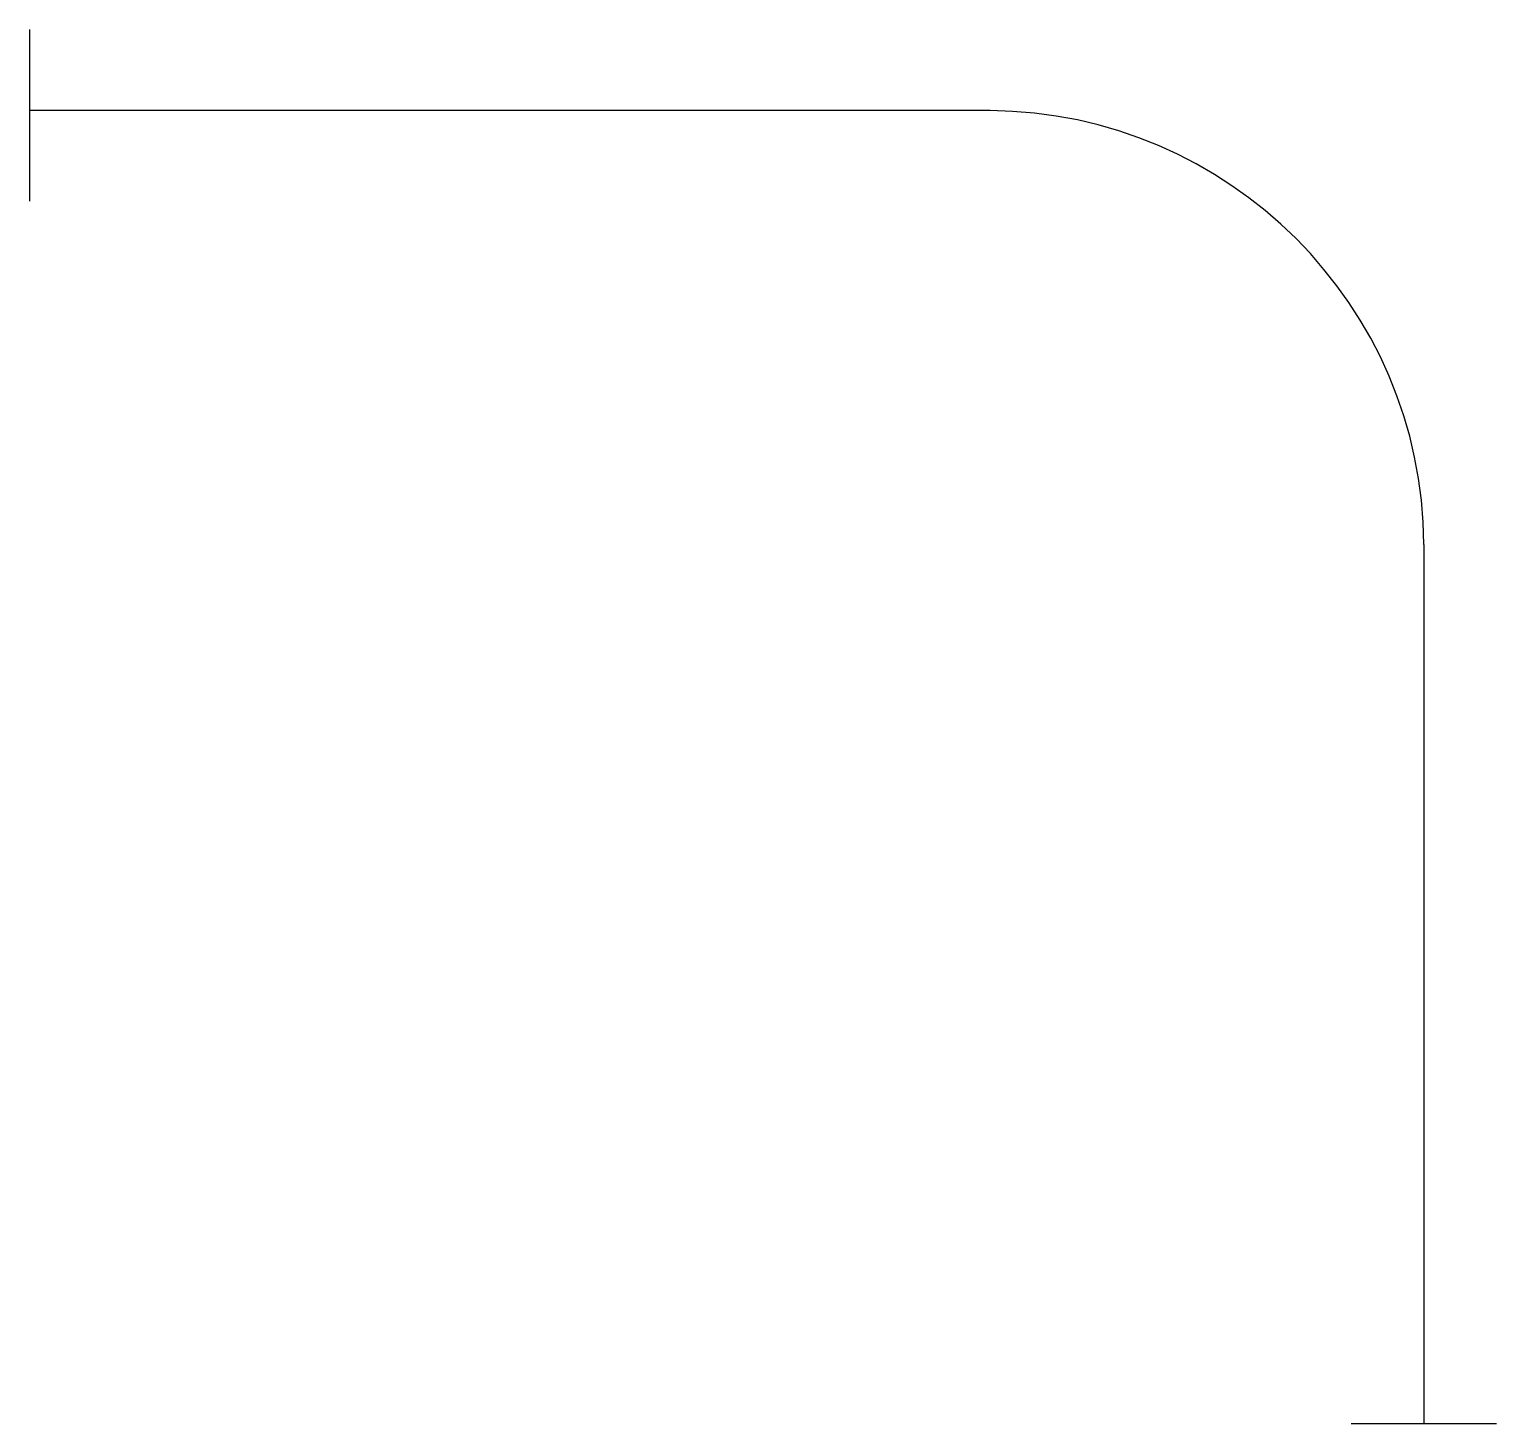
# Model space of a CAD drawing. Header units: metres. Extents: x 0 to 27.1, y -24.2 to 1.5.
import ezdxf

# ---------------------------------------------------------------- set-up
doc = ezdxf.new("R2010")
doc.units = ezdxf.units.M
doc.layers.add('003_THICK', color=7, linetype='Continuous')

msp = doc.modelspace()

# ---------------------------------------------------------------- linework, layer by layer
at = {"layer": '003_THICK'}
for points in [[(0, 1.5), (0, -1.67)], [(17.72, 0), (0, 0)], [(25.72, -8), (25.72, -24.22)], [(24.38, -24.22), (27.06, -24.22)]]:
    msp.add_lwpolyline(points, dxfattribs=at)
msp.add_lwpolyline([(25.72, -8, 0.41), (17.72, 0, 0.41)], format="xyb", dxfattribs=at)

doc.saveas('drawing.dxf')
